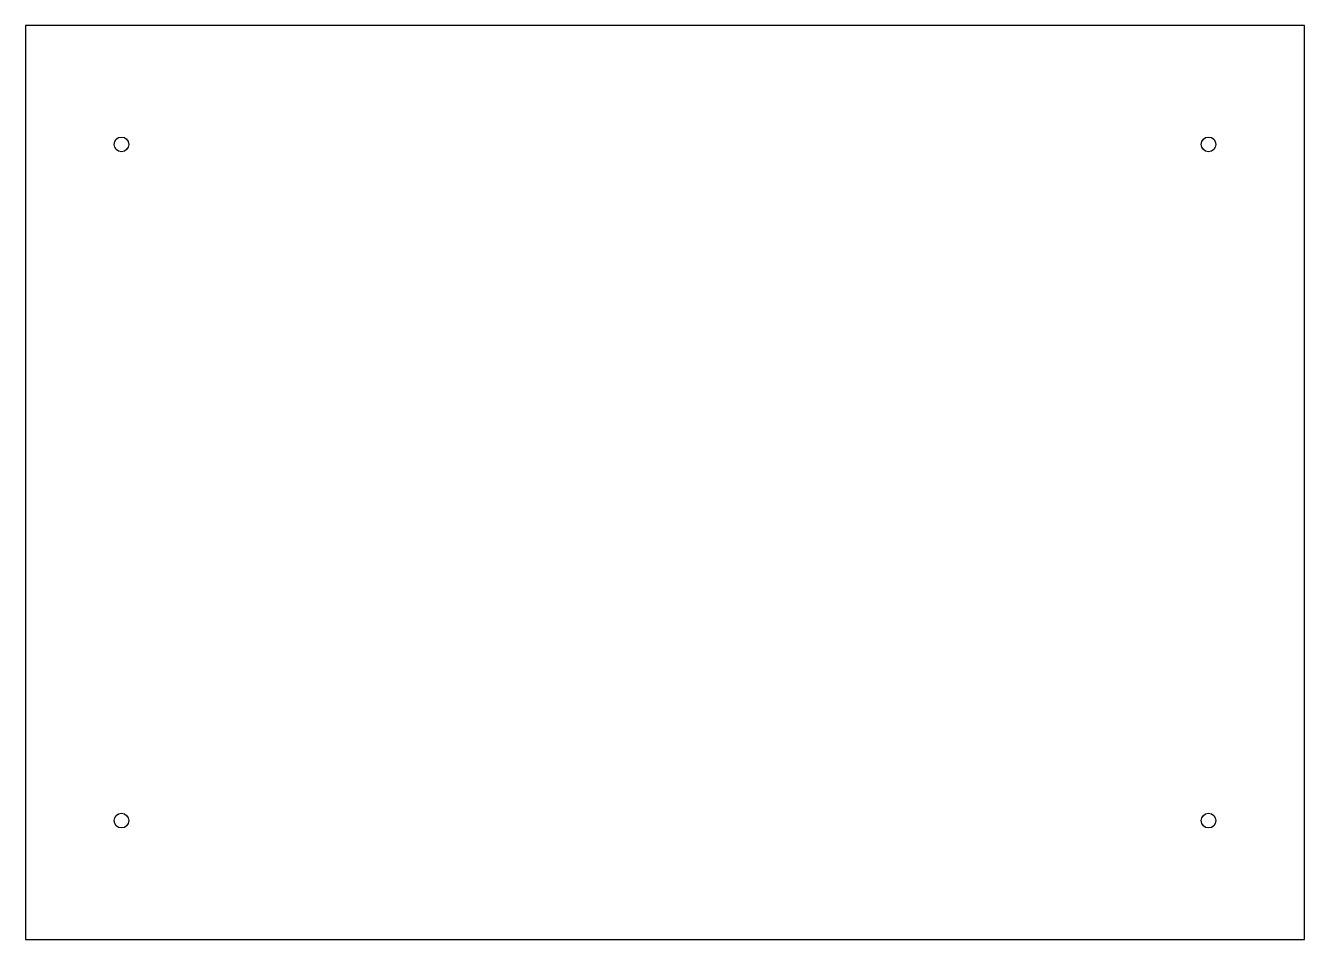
# Model space of a CAD drawing. Header units: millimetres. Extents: x 0 to 280, y 0 to 200.
import ezdxf

# ---------------------------------------------------------------- set-up
doc = ezdxf.new("R2010")
doc.units = ezdxf.units.MM

msp = doc.modelspace()

# ---------------------------------------------------------------- linework, layer by layer
for p, q in [((280, 200), (0, 200)), ((0, 200), (0, 0)), ((280, 0), (280, 200)), ((0, 0), (280, 0))]:
    msp.add_line(p, q)
for centre in [(21, 174), (259, 174), (21, 26), (259, 26)]:
    msp.add_circle(centre, 1.6)

doc.saveas('drawing.dxf')
